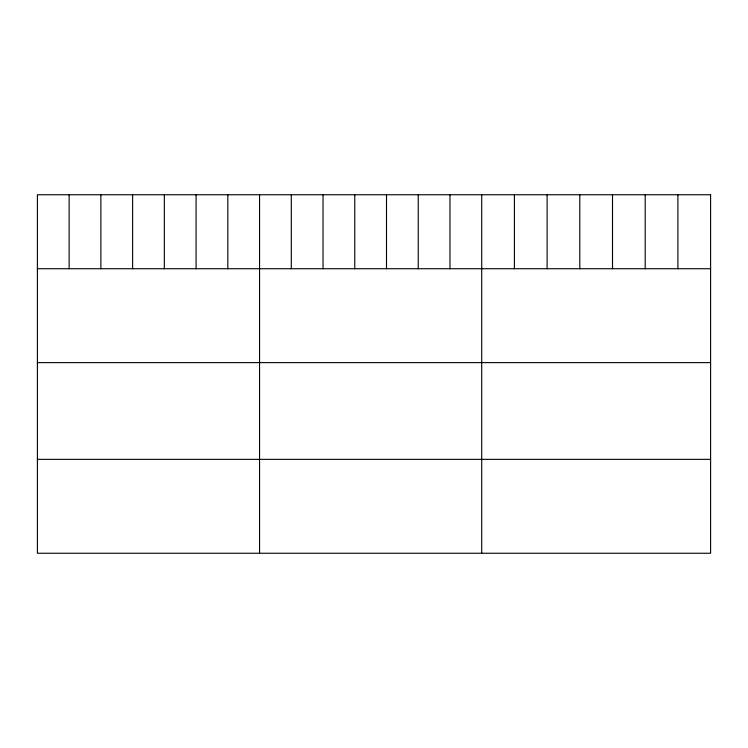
<?xml version="1.0" encoding="UTF-8"?>
<svg xmlns="http://www.w3.org/2000/svg" width="748" height="748" viewBox="0 0 748 748"><rect width="100%" height="100%" fill="white"/><g stroke="black" fill="none" stroke-linecap="round" stroke-linejoin="round"><path stroke-width="1.12" d="M37.4 268.728L710.6 268.728M37.4 362.621L710.6 362.621M37.4 459.356L710.6 459.356M677.903 194.751L677.903 268.728M645.206 194.751L645.206 268.728M612.509 194.751L612.509 268.728M579.803 194.751L579.803 268.728M547.106 194.751L547.106 268.728M514.409 194.751L514.409 268.728M481.712 194.751L481.712 553.249M449.978 194.751L449.978 268.728M418.235 194.751L418.235 268.728M386.501 194.751L386.501 268.728M354.767 194.751L354.767 268.728M323.033 194.751L323.033 268.728M291.29 194.751L291.29 268.728M259.556 194.751L259.556 553.249M227.822 194.751L227.822 268.728M196.079 194.751L196.079 268.728M164.345 194.751L164.345 268.728M132.611 194.751L132.611 268.728M100.877 194.751L100.877 268.728M69.134 194.751L69.134 268.728M710.6 194.751L37.4 194.751L37.4 553.249L710.6 553.249L710.6 194.751"/></g></svg>
